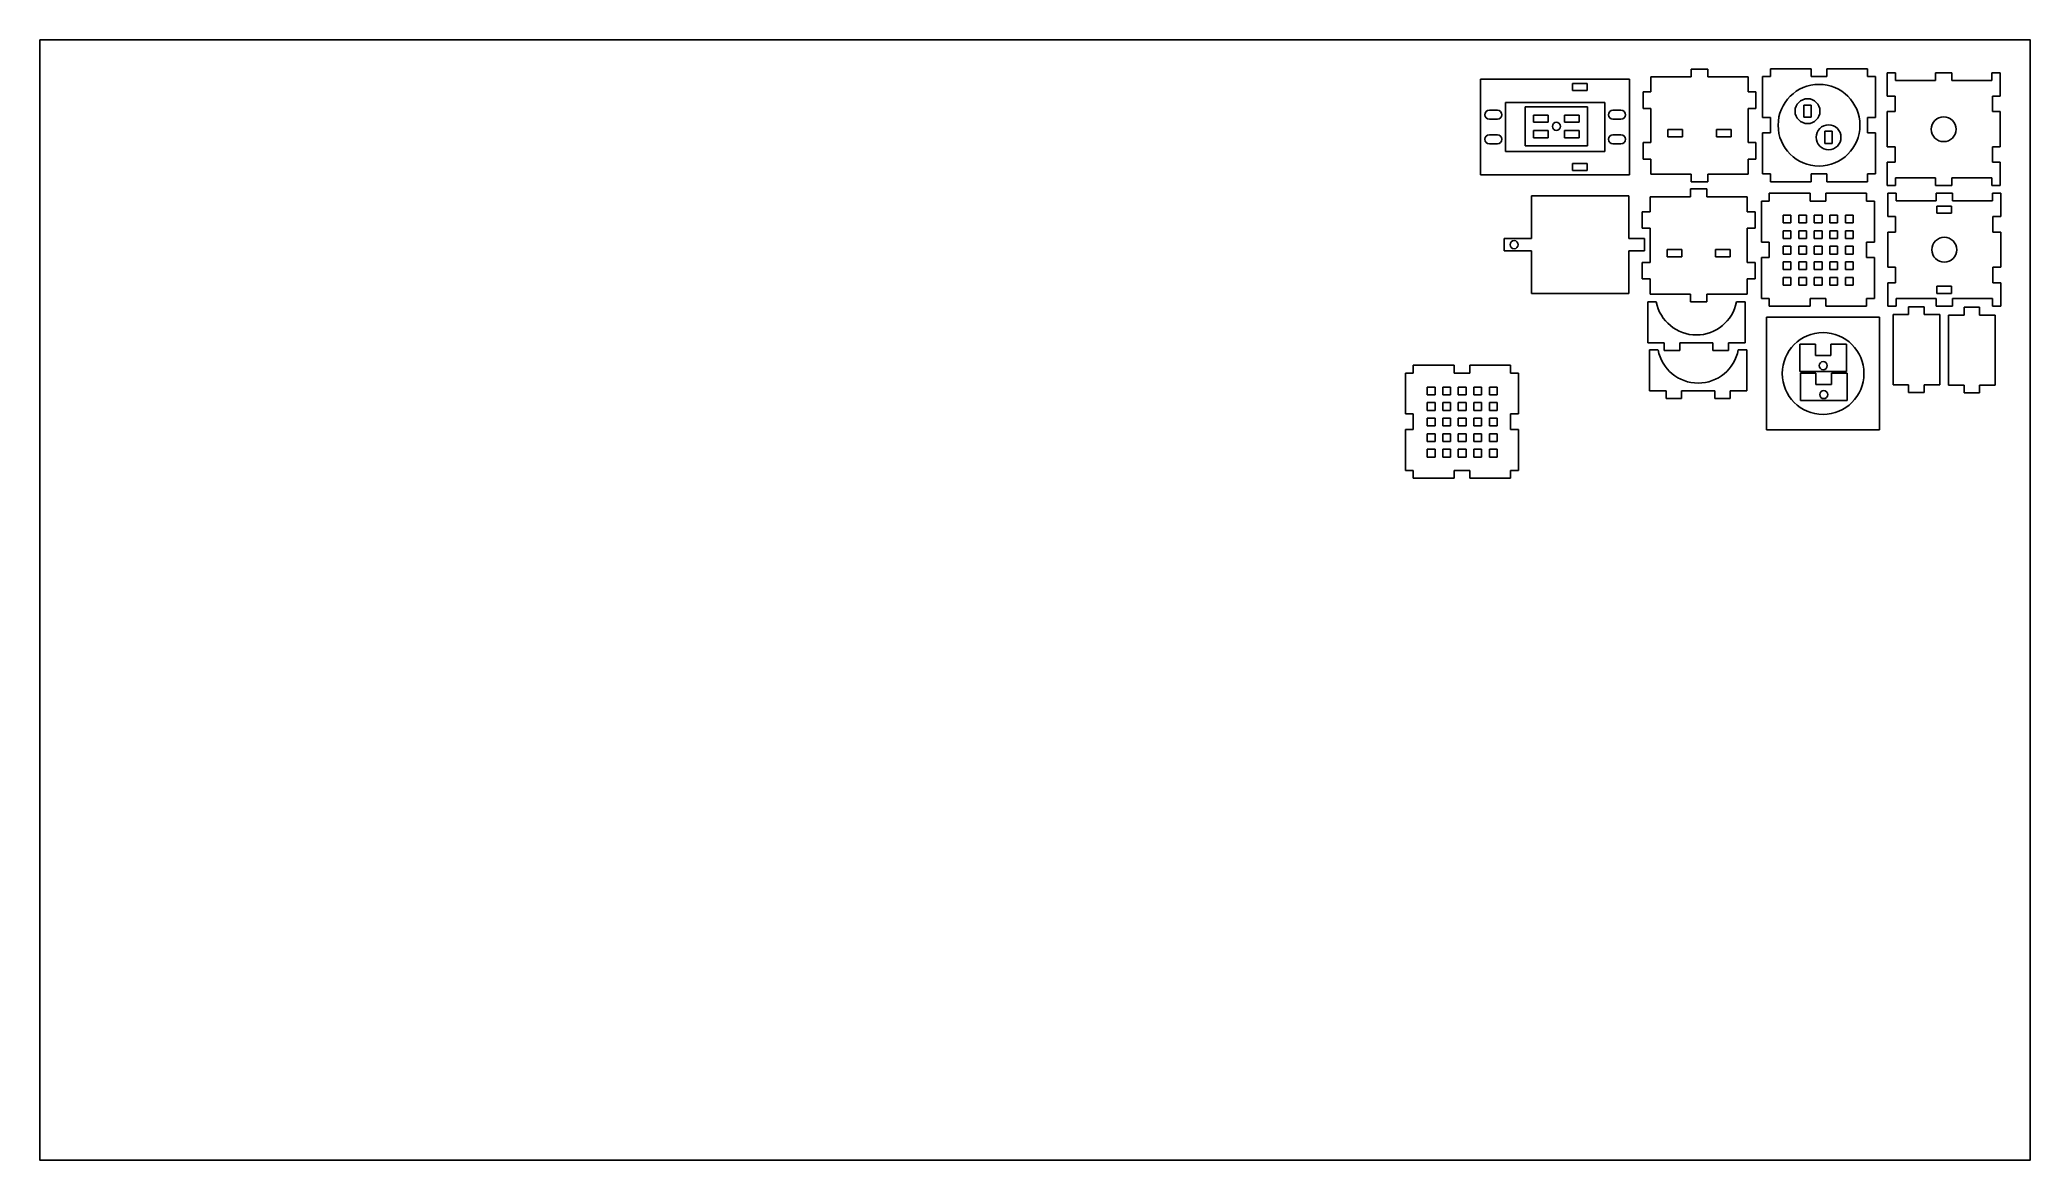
# Model space of a CAD drawing. Header units: inches. Extents: x 0 to 32, y -18 to 0.
import ezdxf

# ---------------------------------------------------------------- set-up
doc = ezdxf.new("R2010")
doc.units = ezdxf.units.IN
doc.header["$MEASUREMENT"] = 0

msp = doc.modelspace()

# ---------------------------------------------------------------- linework, layer by layer
at = {"color": 1}
for p, q in [((23.165, -0.632), (25.56, -0.632)), ((23.165, -2.17), (23.165, -0.632)), ((25.56, -0.632), (25.56, -2.17)), ((25.901, -0.594), (26.551, -0.594)), ((25.901, -0.594), (25.901, -0.837)), ((26.551, -0.469), (26.815, -0.469)), ((26.551, -0.594), (26.551, -0.469)), ((26.815, -0.469), (26.815, -0.594)), ((26.815, -0.594), (27.466, -0.594)), ((27.466, -0.594), (27.466, -0.837)), ((27.698, -0.589), (27.698, -1.247)), ((27.823, -0.589), (27.698, -0.589)), ((28.48, -0.464), (27.823, -0.464)), ((27.823, -0.464), (27.823, -0.589)), ((28.48, -0.464), (28.48, -0.589)), ((28.48, -0.589), (28.73, -0.589)), ((29.387, -0.464), (28.73, -0.464)), ((28.73, -0.464), (28.73, -0.589)), ((29.387, -0.464), (29.387, -0.589)), ((29.512, -0.589), (29.387, -0.589)), ((29.512, -1.247), (29.512, -0.589)), ((29.834, -0.529), (29.702, -0.529)), ((29.702, -0.529), (29.702, -0.903)), ((29.834, -0.653), (29.834, -0.529)), ((30.477, -0.529), (30.741, -0.529)), ((30.477, -0.529), (30.477, -0.653)), ((30.741, -0.653), (30.741, -0.529)), ((31.517, -0.529), (31.385, -0.529)), ((31.385, -0.529), (31.385, -0.653)), ((31.517, -0.903), (31.517, -0.529)), ((24.875, -0.7), (24.639, -0.7)), ((24.639, -0.7), (24.639, -0.815)), ((24.639, -0.815), (24.875, -0.815)), ((24.875, -0.815), (24.875, -0.7)), ((25.776, -0.837), (25.776, -1.101)), ((25.776, -0.837), (25.901, -0.837)), ((27.466, -0.837), (27.591, -0.837)), ((27.591, -0.837), (27.591, -1.101)), ((29.702, -0.653), (29.702, -0.903)), ((29.702, -0.903), (29.827, -0.903)), ((29.827, -0.903), (29.827, -1.153)), ((29.834, -0.653), (30.477, -0.653)), ((30.741, -0.653), (31.385, -0.653)), ((31.392, -0.903), (31.392, -1.153)), ((31.392, -0.903), (31.517, -0.903)), ((31.517, -0.653), (31.517, -0.903)), ((23.305, -1.132), (23.435, -1.132)), ((23.435, -1.277), (23.305, -1.277)), ((23.565, -1.007), (25.16, -1.007)), ((23.565, -1.795), (23.565, -1.007)), ((24.883, -1.078), (23.883, -1.078)), ((23.883, -1.078), (23.883, -1.703)), ((24.251, -1.208), (24.015, -1.208)), ((24.015, -1.208), (24.015, -1.323)), ((24.251, -1.323), (24.251, -1.208)), ((24.515, -1.323), (24.515, -1.208)), ((24.515, -1.208), (24.751, -1.208)), ((24.751, -1.208), (24.751, -1.323)), ((24.883, -1.703), (24.883, -1.078)), ((25.16, -1.795), (25.16, -1.007)), ((25.421, -1.132), (25.291, -1.132)), ((25.291, -1.277), (25.421, -1.277)), ((25.901, -1.101), (25.776, -1.101)), ((25.901, -1.101), (25.901, -1.651)), ((27.466, -1.101), (27.466, -1.651)), ((27.591, -1.101), (27.466, -1.101)), ((27.698, -1.247), (27.823, -1.247)), ((27.823, -1.496), (27.823, -1.247)), ((28.478, -1.048), (28.363, -1.048)), ((28.363, -1.048), (28.363, -1.245)), ((28.363, -1.245), (28.478, -1.245)), ((28.478, -1.245), (28.478, -1.048)), ((29.387, -1.496), (29.387, -1.247)), ((29.512, -1.247), (29.387, -1.247)), ((29.702, -1.153), (29.702, -1.718)), ((29.827, -1.153), (29.702, -1.153)), ((31.392, -1.153), (31.517, -1.153)), ((31.517, -1.153), (31.517, -1.718)), ((23.435, -1.525), (23.305, -1.525)), ((24.015, -1.323), (24.251, -1.323)), ((24.015, -1.573), (24.015, -1.458)), ((24.015, -1.458), (24.251, -1.458)), ((24.251, -1.573), (24.015, -1.573)), ((24.251, -1.458), (24.251, -1.573)), ((24.751, -1.323), (24.515, -1.323)), ((24.515, -1.458), (24.515, -1.573)), ((24.751, -1.458), (24.515, -1.458)), ((24.515, -1.573), (24.751, -1.573)), ((24.751, -1.573), (24.751, -1.458)), ((25.291, -1.525), (25.421, -1.525)), ((26.41, -1.443), (26.174, -1.443)), ((26.174, -1.443), (26.174, -1.558)), ((26.174, -1.558), (26.41, -1.558)), ((26.41, -1.558), (26.41, -1.443)), ((26.957, -1.558), (26.957, -1.443)), ((26.957, -1.443), (27.193, -1.443)), ((27.193, -1.558), (26.957, -1.558)), ((27.193, -1.443), (27.193, -1.558)), ((27.698, -1.496), (27.698, -2.154)), ((27.823, -1.496), (27.698, -1.496)), ((28.816, -1.467), (28.701, -1.467)), ((28.701, -1.467), (28.701, -1.664)), ((28.816, -1.664), (28.816, -1.467)), ((29.387, -1.496), (29.512, -1.496)), ((29.512, -2.154), (29.512, -1.496)), ((23.305, -1.67), (23.435, -1.67)), ((23.565, -1.795), (25.16, -1.795)), ((23.883, -1.703), (24.883, -1.703)), ((25.421, -1.67), (25.291, -1.67)), ((25.776, -1.651), (25.776, -1.915)), ((25.776, -1.651), (25.901, -1.651)), ((25.901, -1.915), (25.776, -1.915)), ((25.901, -1.915), (25.901, -2.158)), ((27.591, -1.651), (27.466, -1.651)), ((27.466, -1.915), (27.466, -2.158)), ((27.591, -1.915), (27.466, -1.915)), ((27.591, -1.651), (27.591, -1.915)), ((28.701, -1.664), (28.816, -1.664)), ((29.827, -1.718), (29.702, -1.718)), ((29.827, -1.968), (29.827, -1.718)), ((31.392, -1.968), (31.392, -1.718)), ((31.392, -1.718), (31.517, -1.718)), ((23.165, -2.17), (25.56, -2.17)), ((24.639, -2.102), (24.639, -1.987)), ((24.639, -1.987), (24.875, -1.987)), ((24.875, -2.102), (24.639, -2.102)), ((24.875, -1.987), (24.875, -2.102)), ((25.901, -2.158), (26.551, -2.158)), ((26.551, -2.158), (26.551, -2.283)), ((26.815, -2.158), (27.466, -2.158)), ((26.815, -2.158), (26.815, -2.283)), ((27.823, -2.154), (27.698, -2.154)), ((27.823, -2.154), (27.823, -2.279)), ((28.48, -2.154), (28.73, -2.154)), ((28.48, -2.279), (28.48, -2.154)), ((28.73, -2.154), (28.73, -2.279)), ((29.512, -2.154), (29.387, -2.154)), ((29.387, -2.154), (29.387, -2.279)), ((29.702, -2.218), (29.702, -1.968)), ((29.827, -1.968), (29.702, -1.968)), ((29.702, -1.968), (29.702, -2.343)), ((29.834, -2.218), (30.477, -2.218)), ((29.834, -2.343), (29.834, -2.218)), ((30.477, -2.218), (30.477, -2.343)), ((30.741, -2.218), (31.385, -2.218)), ((30.741, -2.343), (30.741, -2.218)), ((31.385, -2.218), (31.385, -2.343)), ((31.517, -1.968), (31.392, -1.968)), ((31.517, -2.218), (31.517, -1.968)), ((31.517, -2.343), (31.517, -1.968)), ((25.549, -2.508), (23.985, -2.508)), ((23.985, -3.192), (23.985, -2.508)), ((25.549, -3.192), (25.549, -2.508)), ((25.888, -2.52), (26.538, -2.52)), ((25.888, -2.52), (25.888, -2.763)), ((26.538, -2.395), (26.802, -2.395)), ((26.538, -2.52), (26.538, -2.395)), ((26.551, -2.283), (26.815, -2.283)), ((26.802, -2.395), (26.802, -2.52)), ((26.802, -2.52), (27.452, -2.52)), ((27.452, -2.52), (27.452, -2.763)), ((28.463, -2.466), (27.805, -2.466)), ((27.805, -2.466), (27.805, -2.591)), ((27.823, -2.279), (28.48, -2.279)), ((28.463, -2.466), (28.463, -2.591)), ((29.37, -2.466), (28.713, -2.466)), ((28.713, -2.466), (28.713, -2.591)), ((28.73, -2.279), (29.387, -2.279)), ((29.37, -2.466), (29.37, -2.591)), ((29.702, -2.343), (29.834, -2.343)), ((29.844, -2.464), (29.712, -2.464)), ((29.712, -2.464), (29.712, -2.839)), ((29.844, -2.589), (29.844, -2.464)), ((30.477, -2.343), (30.741, -2.343)), ((30.487, -2.464), (30.751, -2.464)), ((30.487, -2.464), (30.487, -2.589)), ((30.751, -2.589), (30.751, -2.464)), ((31.385, -2.343), (31.517, -2.343)), ((31.526, -2.464), (31.394, -2.464)), ((31.394, -2.464), (31.394, -2.589)), ((31.526, -2.839), (31.526, -2.464)), ((25.763, -2.763), (25.763, -3.027)), ((25.763, -2.763), (25.888, -2.763)), ((27.452, -2.763), (27.577, -2.763)), ((27.577, -2.763), (27.577, -3.027)), ((27.68, -2.591), (27.68, -3.249)), ((27.805, -2.591), (27.68, -2.591)), ((28.154, -2.817), (28.029, -2.817)), ((28.029, -2.817), (28.029, -2.942)), ((28.154, -2.942), (28.154, -2.817)), ((28.404, -2.817), (28.279, -2.817)), ((28.279, -2.817), (28.279, -2.942)), ((28.404, -2.942), (28.404, -2.817)), ((28.463, -2.591), (28.713, -2.591)), ((28.654, -2.817), (28.529, -2.817)), ((28.529, -2.817), (28.529, -2.942)), ((28.654, -2.942), (28.654, -2.817)), ((28.904, -2.817), (28.779, -2.817)), ((28.779, -2.817), (28.779, -2.942)), ((28.904, -2.942), (28.904, -2.817)), ((29.154, -2.817), (29.029, -2.817)), ((29.029, -2.817), (29.029, -2.942)), ((29.154, -2.942), (29.154, -2.817)), ((29.495, -2.591), (29.37, -2.591)), ((29.495, -3.249), (29.495, -2.591)), ((29.712, -2.589), (29.712, -2.839)), ((29.712, -2.839), (29.837, -2.839)), ((29.837, -2.839), (29.837, -3.089)), ((29.844, -2.589), (30.487, -2.589)), ((30.737, -2.671), (30.501, -2.671)), ((30.501, -2.671), (30.501, -2.786)), ((30.501, -2.786), (30.737, -2.786)), ((30.737, -2.786), (30.737, -2.671)), ((30.751, -2.589), (31.394, -2.589)), ((31.401, -2.839), (31.401, -3.089)), ((31.401, -2.839), (31.526, -2.839)), ((31.526, -2.589), (31.526, -2.839)), ((23.985, -3.192), (23.542, -3.192)), ((23.542, -3.192), (23.542, -3.389)), ((25.799, -3.192), (25.549, -3.192)), ((25.888, -3.027), (25.763, -3.027)), ((25.799, -3.291), (25.799, -3.192)), ((25.888, -3.027), (25.888, -3.578)), ((27.452, -3.027), (27.452, -3.578)), ((27.577, -3.027), (27.452, -3.027)), ((28.029, -2.942), (28.154, -2.942)), ((28.154, -3.067), (28.029, -3.067)), ((28.029, -3.067), (28.029, -3.192)), ((28.029, -3.192), (28.154, -3.192)), ((28.154, -3.192), (28.154, -3.067)), ((28.279, -2.942), (28.404, -2.942)), ((28.404, -3.067), (28.279, -3.067)), ((28.279, -3.067), (28.279, -3.192)), ((28.279, -3.192), (28.404, -3.192)), ((28.404, -3.192), (28.404, -3.067)), ((28.529, -2.942), (28.654, -2.942)), ((28.654, -3.067), (28.529, -3.067)), ((28.529, -3.067), (28.529, -3.192)), ((28.529, -3.192), (28.654, -3.192)), ((28.654, -3.192), (28.654, -3.067)), ((28.779, -2.942), (28.904, -2.942)), ((28.904, -3.067), (28.779, -3.067)), ((28.779, -3.067), (28.779, -3.192)), ((28.779, -3.192), (28.904, -3.192)), ((28.904, -3.192), (28.904, -3.067)), ((29.029, -2.942), (29.154, -2.942)), ((29.154, -3.067), (29.029, -3.067)), ((29.029, -3.067), (29.029, -3.192)), ((29.029, -3.192), (29.154, -3.192)), ((29.154, -3.192), (29.154, -3.067)), ((29.712, -3.089), (29.712, -3.654)), ((29.837, -3.089), (29.712, -3.089)), ((31.401, -3.089), (31.526, -3.089)), ((31.526, -3.089), (31.526, -3.654)), ((23.542, -3.389), (23.985, -3.389)), ((23.985, -4.073), (23.985, -3.389)), ((25.549, -4.073), (25.549, -3.389)), ((25.799, -3.389), (25.549, -3.389)), ((25.799, -3.291), (25.799, -3.389)), ((26.397, -3.37), (26.161, -3.37)), ((26.161, -3.37), (26.161, -3.485)), ((26.161, -3.485), (26.397, -3.485)), ((26.397, -3.485), (26.397, -3.37)), ((26.943, -3.485), (26.943, -3.37)), ((26.943, -3.37), (27.179, -3.37)), ((27.179, -3.485), (26.943, -3.485)), ((27.179, -3.37), (27.179, -3.485)), ((27.68, -3.249), (27.805, -3.249)), ((27.68, -3.499), (27.68, -4.156)), ((27.805, -3.499), (27.68, -3.499)), ((27.805, -3.499), (27.805, -3.249)), ((28.154, -3.317), (28.029, -3.317)), ((28.029, -3.317), (28.029, -3.442)), ((28.029, -3.442), (28.154, -3.442)), ((28.154, -3.442), (28.154, -3.317)), ((28.404, -3.317), (28.279, -3.317)), ((28.279, -3.317), (28.279, -3.442)), ((28.279, -3.442), (28.404, -3.442)), ((28.404, -3.442), (28.404, -3.317)), ((28.654, -3.317), (28.529, -3.317)), ((28.529, -3.317), (28.529, -3.442)), ((28.529, -3.442), (28.654, -3.442)), ((28.654, -3.442), (28.654, -3.317)), ((28.904, -3.317), (28.779, -3.317)), ((28.779, -3.317), (28.779, -3.442)), ((28.779, -3.442), (28.904, -3.442)), ((28.904, -3.442), (28.904, -3.317)), ((29.154, -3.317), (29.029, -3.317)), ((29.029, -3.317), (29.029, -3.442)), ((29.029, -3.442), (29.154, -3.442)), ((29.154, -3.442), (29.154, -3.317)), ((29.37, -3.499), (29.37, -3.249)), ((29.495, -3.249), (29.37, -3.249)), ((29.37, -3.499), (29.495, -3.499)), ((29.495, -4.156), (29.495, -3.499)), ((25.763, -3.578), (25.763, -3.842)), ((25.763, -3.578), (25.888, -3.578)), ((27.577, -3.578), (27.452, -3.578)), ((27.577, -3.578), (27.577, -3.842)), ((28.154, -3.567), (28.029, -3.567)), ((28.029, -3.567), (28.029, -3.692)), ((28.029, -3.692), (28.154, -3.692)), ((28.154, -3.817), (28.029, -3.817)), ((28.029, -3.817), (28.029, -3.942)), ((28.154, -3.692), (28.154, -3.567)), ((28.154, -3.942), (28.154, -3.817)), ((28.404, -3.567), (28.279, -3.567)), ((28.279, -3.567), (28.279, -3.692)), ((28.279, -3.692), (28.404, -3.692)), ((28.404, -3.817), (28.279, -3.817)), ((28.279, -3.817), (28.279, -3.942)), ((28.404, -3.692), (28.404, -3.567)), ((28.404, -3.942), (28.404, -3.817)), ((28.654, -3.567), (28.529, -3.567)), ((28.529, -3.567), (28.529, -3.692)), ((28.529, -3.692), (28.654, -3.692)), ((28.654, -3.817), (28.529, -3.817)), ((28.529, -3.817), (28.529, -3.942)), ((28.654, -3.692), (28.654, -3.567)), ((28.654, -3.942), (28.654, -3.817)), ((28.904, -3.567), (28.779, -3.567)), ((28.779, -3.567), (28.779, -3.692)), ((28.779, -3.692), (28.904, -3.692)), ((28.904, -3.817), (28.779, -3.817)), ((28.779, -3.817), (28.779, -3.942)), ((28.904, -3.692), (28.904, -3.567)), ((28.904, -3.942), (28.904, -3.817)), ((29.154, -3.567), (29.029, -3.567)), ((29.029, -3.567), (29.029, -3.692)), ((29.029, -3.692), (29.154, -3.692)), ((29.154, -3.817), (29.029, -3.817)), ((29.029, -3.817), (29.029, -3.942)), ((29.154, -3.692), (29.154, -3.567)), ((29.154, -3.942), (29.154, -3.817)), ((29.837, -3.654), (29.712, -3.654)), ((29.837, -3.904), (29.837, -3.654)), ((31.401, -3.904), (31.401, -3.654)), ((31.401, -3.654), (31.526, -3.654)), ((23.985, -4.073), (25.549, -4.073)), ((25.888, -3.842), (25.763, -3.842)), ((25.888, -3.842), (25.888, -4.085)), ((25.888, -4.085), (26.538, -4.085)), ((26.538, -4.085), (26.538, -4.21)), ((26.802, -4.085), (27.452, -4.085)), ((26.802, -4.085), (26.802, -4.21)), ((27.452, -3.842), (27.452, -4.085)), ((27.577, -3.842), (27.452, -3.842)), ((27.805, -4.156), (27.68, -4.156)), ((27.805, -4.156), (27.805, -4.281)), ((28.029, -3.942), (28.154, -3.942)), ((28.279, -3.942), (28.404, -3.942)), ((28.463, -4.156), (28.713, -4.156)), ((28.463, -4.281), (28.463, -4.156)), ((28.529, -3.942), (28.654, -3.942)), ((28.713, -4.156), (28.713, -4.281)), ((28.779, -3.942), (28.904, -3.942)), ((29.029, -3.942), (29.154, -3.942)), ((29.495, -4.156), (29.37, -4.156)), ((29.37, -4.156), (29.37, -4.281)), ((29.712, -4.154), (29.712, -3.904)), ((29.837, -3.904), (29.712, -3.904)), ((29.712, -3.904), (29.712, -4.279)), ((29.844, -4.154), (30.487, -4.154)), ((29.844, -4.279), (29.844, -4.154)), ((30.487, -4.154), (30.487, -4.279)), ((30.501, -4.074), (30.501, -3.959)), ((30.501, -3.959), (30.737, -3.959)), ((30.737, -4.074), (30.501, -4.074)), ((30.737, -3.959), (30.737, -4.074)), ((30.751, -4.154), (31.394, -4.154)), ((30.751, -4.279), (30.751, -4.154)), ((31.394, -4.154), (31.394, -4.279)), ((31.526, -3.904), (31.401, -3.904)), ((31.526, -4.154), (31.526, -3.904)), ((31.526, -4.279), (31.526, -3.904)), ((25.851, -4.868), (25.851, -4.21)), ((25.851, -4.21), (25.988, -4.21)), ((26.538, -4.21), (26.802, -4.21)), ((27.278, -4.21), (27.415, -4.21)), ((27.415, -4.868), (27.415, -4.21)), ((29.577, -4.454), (27.763, -4.454)), ((27.763, -4.454), (27.763, -6.268)), ((27.805, -4.281), (28.463, -4.281)), ((28.713, -4.281), (29.37, -4.281)), ((29.577, -6.268), (29.577, -4.454)), ((29.712, -4.279), (29.844, -4.279)), ((30.046, -4.415), (29.796, -4.415)), ((29.796, -4.415), (29.796, -5.542)), ((30.296, -4.29), (30.046, -4.29)), ((30.046, -4.29), (30.046, -4.415)), ((30.296, -4.415), (30.296, -4.29)), ((30.546, -4.415), (30.296, -4.415)), ((30.487, -4.279), (30.751, -4.279)), ((30.546, -5.542), (30.546, -4.415)), ((30.937, -4.422), (30.687, -4.422)), ((30.687, -4.422), (30.687, -5.549)), ((31.187, -4.297), (30.937, -4.297)), ((30.937, -4.297), (30.937, -4.422)), ((31.187, -4.422), (31.187, -4.297)), ((31.437, -4.422), (31.187, -4.422)), ((31.394, -4.279), (31.526, -4.279)), ((31.437, -5.549), (31.437, -4.422)), ((25.851, -4.868), (26.117, -4.868)), ((25.879, -5.64), (25.879, -4.983)), ((25.879, -4.983), (26.016, -4.983)), ((26.117, -4.993), (26.117, -4.868)), ((26.117, -4.993), (26.367, -4.993)), ((26.367, -4.993), (26.367, -4.868)), ((26.367, -4.868), (26.899, -4.868)), ((26.899, -4.993), (26.899, -4.868)), ((27.149, -4.993), (26.899, -4.993)), ((27.149, -4.993), (27.149, -4.868)), ((27.149, -4.868), (27.415, -4.868)), ((27.307, -4.983), (27.444, -4.983)), ((27.444, -5.64), (27.444, -4.983)), ((28.297, -4.891), (28.547, -4.891)), ((28.297, -4.891), (28.297, -5.329)), ((28.547, -4.891), (28.547, -5.074)), ((28.797, -5.074), (28.547, -5.074)), ((29.047, -4.891), (28.797, -4.891)), ((28.797, -4.891), (28.797, -5.074)), ((29.047, -4.891), (29.047, -5.329)), ((28.297, -5.329), (29.047, -5.329)), ((28.306, -5.356), (28.556, -5.356)), ((28.306, -5.356), (28.306, -5.794)), ((28.556, -5.356), (28.556, -5.539)), ((29.056, -5.356), (28.806, -5.356)), ((28.806, -5.356), (28.806, -5.539)), ((29.056, -5.356), (29.056, -5.794)), ((25.879, -5.64), (26.145, -5.64)), ((26.145, -5.765), (26.145, -5.64)), ((26.395, -5.765), (26.395, -5.64)), ((26.395, -5.64), (26.928, -5.64)), ((26.928, -5.765), (26.928, -5.64)), ((27.178, -5.765), (27.178, -5.64)), ((27.178, -5.64), (27.444, -5.64)), ((28.806, -5.539), (28.556, -5.539)), ((30.046, -5.542), (29.796, -5.542)), ((30.046, -5.667), (30.046, -5.542)), ((30.296, -5.667), (30.046, -5.667)), ((30.546, -5.542), (30.296, -5.542)), ((30.296, -5.542), (30.296, -5.667)), ((30.937, -5.549), (30.687, -5.549)), ((30.937, -5.674), (30.937, -5.549)), ((31.187, -5.674), (30.937, -5.674)), ((31.437, -5.549), (31.187, -5.549)), ((31.187, -5.549), (31.187, -5.674)), ((26.145, -5.765), (26.395, -5.765)), ((27.178, -5.765), (26.928, -5.765)), ((28.306, -5.794), (29.056, -5.794)), ((27.763, -6.268), (29.577, -6.268))]:
    msp.add_line(p, q, dxfattribs=at)
at = {"color": 2}
for p, q in [((21.957, -5.354), (21.957, -6.011)), ((22.082, -5.354), (21.957, -5.354)), ((22.739, -5.229), (22.082, -5.229)), ((22.082, -5.229), (22.082, -5.354)), ((22.739, -5.229), (22.739, -5.354)), ((22.739, -5.354), (22.989, -5.354)), ((23.646, -5.229), (22.989, -5.229)), ((22.989, -5.229), (22.989, -5.354)), ((23.646, -5.229), (23.646, -5.354)), ((23.771, -5.354), (23.646, -5.354)), ((23.771, -6.011), (23.771, -5.354)), ((22.431, -5.579), (22.306, -5.579)), ((22.306, -5.579), (22.306, -5.704)), ((22.306, -5.704), (22.431, -5.704)), ((22.431, -5.704), (22.431, -5.579)), ((22.681, -5.579), (22.556, -5.579)), ((22.556, -5.579), (22.556, -5.704)), ((22.556, -5.704), (22.681, -5.704)), ((22.681, -5.704), (22.681, -5.579)), ((22.931, -5.579), (22.806, -5.579)), ((22.806, -5.579), (22.806, -5.704)), ((22.806, -5.704), (22.931, -5.704)), ((22.931, -5.704), (22.931, -5.579)), ((23.181, -5.579), (23.056, -5.579)), ((23.056, -5.579), (23.056, -5.704)), ((23.056, -5.704), (23.181, -5.704)), ((23.181, -5.704), (23.181, -5.579)), ((23.431, -5.579), (23.306, -5.579)), ((23.306, -5.579), (23.306, -5.704)), ((23.306, -5.704), (23.431, -5.704)), ((23.431, -5.704), (23.431, -5.579)), ((21.957, -6.011), (22.082, -6.011)), ((22.082, -6.261), (22.082, -6.011)), ((22.431, -5.829), (22.306, -5.829)), ((22.306, -5.829), (22.306, -5.954)), ((22.306, -5.954), (22.431, -5.954)), ((22.431, -6.079), (22.306, -6.079)), ((22.306, -6.079), (22.306, -6.204)), ((22.431, -5.954), (22.431, -5.829)), ((22.431, -6.204), (22.431, -6.079)), ((22.681, -5.829), (22.556, -5.829)), ((22.556, -5.829), (22.556, -5.954)), ((22.556, -5.954), (22.681, -5.954)), ((22.681, -6.079), (22.556, -6.079)), ((22.556, -6.079), (22.556, -6.204)), ((22.681, -5.954), (22.681, -5.829)), ((22.681, -6.204), (22.681, -6.079)), ((22.931, -5.829), (22.806, -5.829)), ((22.806, -5.829), (22.806, -5.954)), ((22.806, -5.954), (22.931, -5.954)), ((22.931, -6.079), (22.806, -6.079)), ((22.806, -6.079), (22.806, -6.204)), ((22.931, -5.954), (22.931, -5.829)), ((22.931, -6.204), (22.931, -6.079)), ((23.181, -5.829), (23.056, -5.829)), ((23.056, -5.829), (23.056, -5.954)), ((23.056, -5.954), (23.181, -5.954)), ((23.181, -6.079), (23.056, -6.079)), ((23.056, -6.079), (23.056, -6.204)), ((23.181, -5.954), (23.181, -5.829)), ((23.181, -6.204), (23.181, -6.079)), ((23.431, -5.829), (23.306, -5.829)), ((23.306, -5.829), (23.306, -5.954)), ((23.306, -5.954), (23.431, -5.954)), ((23.431, -6.079), (23.306, -6.079)), ((23.306, -6.079), (23.306, -6.204)), ((23.431, -5.954), (23.431, -5.829)), ((23.431, -6.204), (23.431, -6.079)), ((23.646, -6.261), (23.646, -6.011)), ((23.771, -6.011), (23.646, -6.011)), ((21.957, -6.261), (21.957, -6.918)), ((22.082, -6.261), (21.957, -6.261)), ((22.306, -6.204), (22.431, -6.204)), ((22.431, -6.329), (22.306, -6.329)), ((22.306, -6.329), (22.306, -6.454)), ((22.431, -6.454), (22.431, -6.329)), ((22.556, -6.204), (22.681, -6.204)), ((22.681, -6.329), (22.556, -6.329)), ((22.556, -6.329), (22.556, -6.454)), ((22.681, -6.454), (22.681, -6.329)), ((22.806, -6.204), (22.931, -6.204)), ((22.931, -6.329), (22.806, -6.329)), ((22.806, -6.329), (22.806, -6.454)), ((22.931, -6.454), (22.931, -6.329)), ((23.056, -6.204), (23.181, -6.204)), ((23.181, -6.329), (23.056, -6.329)), ((23.056, -6.329), (23.056, -6.454)), ((23.181, -6.454), (23.181, -6.329)), ((23.306, -6.204), (23.431, -6.204)), ((23.431, -6.329), (23.306, -6.329)), ((23.306, -6.329), (23.306, -6.454)), ((23.431, -6.454), (23.431, -6.329)), ((23.646, -6.261), (23.771, -6.261)), ((23.771, -6.918), (23.771, -6.261)), ((22.306, -6.454), (22.431, -6.454)), ((22.431, -6.579), (22.306, -6.579)), ((22.306, -6.579), (22.306, -6.704)), ((22.306, -6.704), (22.431, -6.704)), ((22.431, -6.704), (22.431, -6.579)), ((22.556, -6.454), (22.681, -6.454)), ((22.681, -6.579), (22.556, -6.579)), ((22.556, -6.579), (22.556, -6.704)), ((22.556, -6.704), (22.681, -6.704)), ((22.681, -6.704), (22.681, -6.579)), ((22.806, -6.454), (22.931, -6.454)), ((22.931, -6.579), (22.806, -6.579)), ((22.806, -6.579), (22.806, -6.704)), ((22.806, -6.704), (22.931, -6.704)), ((22.931, -6.704), (22.931, -6.579)), ((23.056, -6.454), (23.181, -6.454)), ((23.181, -6.579), (23.056, -6.579)), ((23.056, -6.579), (23.056, -6.704)), ((23.056, -6.704), (23.181, -6.704)), ((23.181, -6.704), (23.181, -6.579)), ((23.306, -6.454), (23.431, -6.454)), ((23.431, -6.579), (23.306, -6.579)), ((23.306, -6.579), (23.306, -6.704)), ((23.306, -6.704), (23.431, -6.704)), ((23.431, -6.704), (23.431, -6.579)), ((22.082, -6.918), (21.957, -6.918)), ((22.082, -6.918), (22.082, -7.043)), ((22.739, -6.918), (22.989, -6.918)), ((22.739, -7.043), (22.739, -6.918)), ((22.989, -6.918), (22.989, -7.043)), ((23.771, -6.918), (23.646, -6.918)), ((23.646, -6.918), (23.646, -7.043)), ((22.082, -7.043), (22.739, -7.043)), ((22.989, -7.043), (23.646, -7.043))]:
    msp.add_line(p, q, dxfattribs=at)
msp.add_lwpolyline([(0, 0), (32, 0), (32, -18), (0, -18)], close=True)
at = {"color": 1}
for centre, radius in [((28.605, -1.372), 0.657), ((28.42, -1.146), 0.2), ((30.609, -1.436), 0.2), ((24.383, -1.39), 0.065), ((28.758, -1.566), 0.2), ((30.619, -3.372), 0.2), ((23.703, -3.291), 0.065), ((28.67, -5.361), 0.657), ((28.672, -5.235), 0.065), ((28.681, -5.7), 0.065)]:
    msp.add_circle(centre, radius, dxfattribs=at)
for centre, radius, start, end in [((23.305, -1.204), 0.0725, 90, 270), ((23.435, -1.204), 0.0725, 270, 90), ((25.291, -1.204), 0.0725, 90, 270), ((25.421, -1.204), 0.0725, 270, 90), ((23.305, -1.598), 0.0725, 90, 270), ((23.435, -1.598), 0.0725, 270, 90), ((25.291, -1.598), 0.0725, 90, 270), ((25.421, -1.598), 0.0725, 270, 90), ((26.633, -4.085), 0.657, 190.9626, 349.0374), ((26.662, -4.858), 0.657, 190.9626, 349.0374)]:
    msp.add_arc(centre, radius, start, end, dxfattribs=at)

doc.saveas('drawing.dxf')
